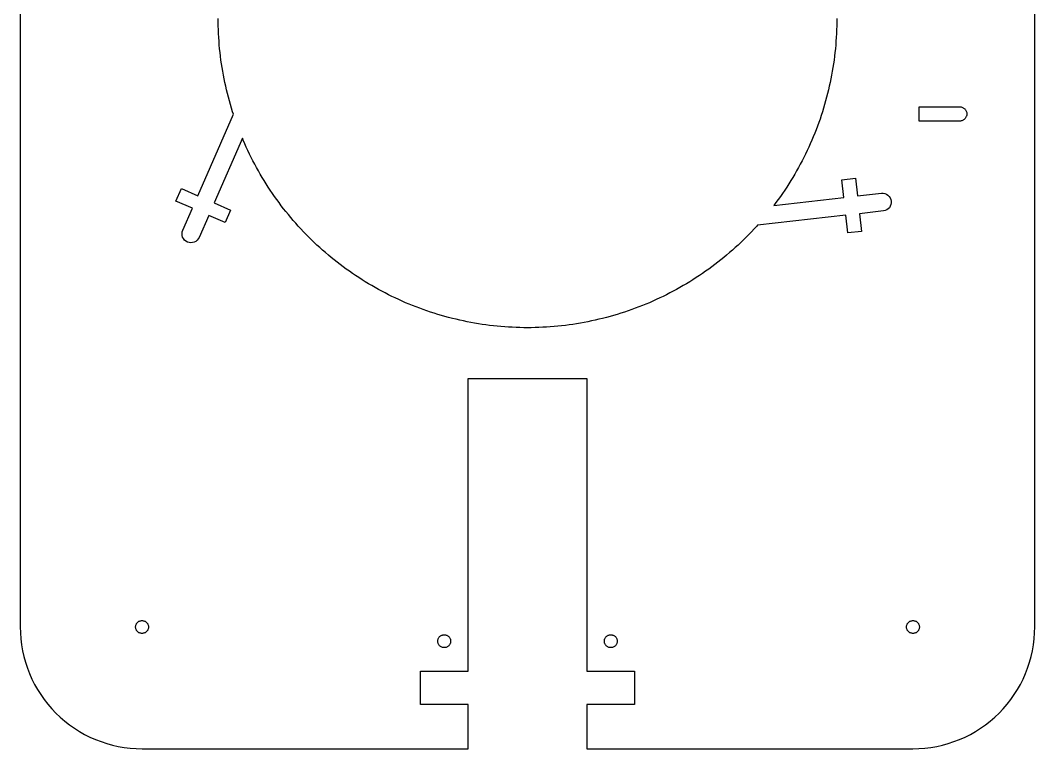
# Model space of a CAD drawing. Header units: metres. Extents: x -125 to 125, y -180 to 180.
# Drawn here: x -125 to 125, y -180 to -0.5 of the extents above; entities that cross this region are included whole.
import ezdxf

# ---------------------------------------------------------------- set-up
doc = ezdxf.new("R2010")
doc.units = ezdxf.units.M

msp = doc.modelspace()

# ---------------------------------------------------------------- linework, layer by layer
for p, q in [((-125, 150), (-125, -150)), ((125, -150), (125, 150)), ((-76.2276, -0.9355), (-76.2333, 0)), ((76.2333, 0), (76.2276, -0.9355)), ((-76.2104, -1.87086), (-76.2276, -0.9355)), ((-76.1817, -2.80594), (-76.2104, -1.87086)), ((76.2104, -1.87086), (76.1817, -2.80594)), ((76.2276, -0.9355), (76.2104, -1.87086)), ((-76.1415, -3.74059), (-76.1817, -2.80594)), ((-76.0899, -4.67468), (-76.1415, -3.74059)), ((-76.0268, -5.60807), (-76.0899, -4.67468)), ((76.0899, -4.67468), (76.0268, -5.60807)), ((76.1415, -3.74059), (76.0899, -4.67468)), ((76.1817, -2.80594), (76.1415, -3.74059)), ((-75.9522, -6.54062), (-76.0268, -5.60807)), ((-75.8662, -7.47217), (-75.9522, -6.54062)), ((-75.7688, -8.40261), (-75.8662, -7.47217)), ((75.8662, -7.47217), (75.7688, -8.40261)), ((75.9522, -6.54062), (75.8662, -7.47217)), ((76.0268, -5.60807), (75.9522, -6.54062)), ((-75.66, -9.33177), (-75.7688, -8.40261)), ((-75.5398, -10.2595), (-75.66, -9.33177)), ((75.66, -9.33177), (75.5398, -10.2595)), ((75.7688, -8.40261), (75.66, -9.33177)), ((-75.4082, -11.1858), (-75.5398, -10.2595)), ((-75.2653, -12.1103), (-75.4082, -11.1858)), ((-75.111, -13.033), (-75.2653, -12.1103)), ((75.2653, -12.1103), (75.111, -13.033)), ((75.4082, -11.1858), (75.2653, -12.1103)), ((75.5398, -10.2595), (75.4082, -11.1858)), ((-74.9454, -13.9537), (-75.111, -13.033)), ((-74.7685, -14.8724), (-74.9454, -13.9537)), ((-74.5804, -15.7888), (-74.7685, -14.8724)), ((74.7685, -14.8724), (74.5804, -15.7888)), ((74.9454, -13.9537), (74.7685, -14.8724)), ((75.111, -13.033), (74.9454, -13.9537)), ((-74.381, -16.7028), (-74.5804, -15.7888)), ((-74.1705, -17.6143), (-74.381, -16.7028)), ((74.381, -16.7028), (74.1705, -17.6143)), ((74.5804, -15.7888), (74.381, -16.7028)), ((-73.9487, -18.5232), (-74.1705, -17.6143)), ((-73.7158, -19.4293), (-73.9487, -18.5232)), ((-73.4719, -20.3324), (-73.7158, -19.4293)), ((73.7158, -19.4293), (73.4719, -20.3324)), ((73.9487, -18.5232), (73.7158, -19.4293)), ((74.1705, -17.6143), (73.9487, -18.5232)), ((-73.2168, -21.2325), (-73.4719, -20.3324)), ((-72.9508, -22.1294), (-73.2168, -21.2325)), ((-72.6737, -23.0229), (-72.9508, -22.1294)), ((72.9508, -22.1294), (72.6737, -23.0229)), ((73.2168, -21.2325), (72.9508, -22.1294)), ((73.4719, -20.3324), (73.2168, -21.2325)), ((96.5169, -25.3002), (96.5169, -21.8002)), ((96.5169, -21.8002), (106.517, -21.8002)), ((106.517, -21.8002), (106.688, -21.8086)), ((106.688, -21.8086), (106.858, -21.8338)), ((106.858, -21.8338), (107.025, -21.8755)), ((107.025, -21.8755), (107.187, -21.9334)), ((107.187, -21.9334), (107.342, -22.0068)), ((107.342, -22.0068), (107.489, -22.0951)), ((107.489, -22.0951), (107.627, -22.1974)), ((107.627, -22.1974), (107.754, -22.3128)), ((107.754, -22.3128), (107.87, -22.44)), ((107.87, -22.44), (107.972, -22.5779)), ((-81.2524, -43.715), (-72.4836, -23.6104)), ((-72.4836, -23.6104), (-72.6737, -23.0229)), ((72.0868, -24.7995), (71.777, -25.6822)), ((72.3857, -23.913), (72.0868, -24.7995)), ((72.6737, -23.0229), (72.3857, -23.913)), ((107.627, -24.903), (107.489, -25.0053)), ((107.754, -24.7876), (107.627, -24.903)), ((107.87, -24.6604), (107.754, -24.7876)), ((107.972, -24.5224), (107.87, -24.6604)), ((107.972, -22.5779), (108.06, -22.7252)), ((108.06, -24.3751), (107.972, -24.5224)), ((108.06, -22.7252), (108.134, -22.8805)), ((108.134, -24.2199), (108.06, -24.3751)), ((108.134, -22.8805), (108.192, -23.0422)), ((108.192, -24.0582), (108.134, -24.2199)), ((108.192, -23.0422), (108.233, -23.2088)), ((108.233, -23.8916), (108.192, -24.0582)), ((108.233, -23.2088), (108.258, -23.3787)), ((108.258, -23.7217), (108.233, -23.8916)), ((108.258, -23.3787), (108.267, -23.5502)), ((108.267, -23.5502), (108.258, -23.7217)), ((71.1252, -27.436), (70.7831, -28.3067)), ((71.4565, -26.5611), (71.1252, -27.436)), ((71.777, -25.6822), (71.4565, -26.5611)), ((106.517, -25.3002), (96.5169, -25.3002)), ((106.688, -25.2918), (106.517, -25.3002)), ((106.858, -25.2666), (106.688, -25.2918)), ((107.025, -25.2248), (106.858, -25.2666)), ((107.187, -25.167), (107.025, -25.2248)), ((107.342, -25.0936), (107.187, -25.167)), ((107.489, -25.0053), (107.342, -25.0936)), ((-70.2728, -29.5474), (-77.2193, -45.474)), ((-70.0671, -30.0353), (-70.2728, -29.5474)), ((70.4304, -29.1732), (70.0671, -30.0353)), ((70.7831, -28.3067), (70.4304, -29.1732)), ((-69.6933, -30.8929), (-70.0671, -30.0353)), ((-69.3089, -31.7458), (-69.6933, -30.8929)), ((-68.9141, -32.5939), (-69.3089, -31.7458)), ((69.3089, -31.7458), (68.9141, -32.5939)), ((69.6933, -30.8929), (69.3089, -31.7458)), ((70.0671, -30.0353), (69.6933, -30.8929)), ((-68.5089, -33.4372), (-68.9141, -32.5939)), ((-68.0935, -34.2754), (-68.5089, -33.4372)), ((-67.6677, -35.1084), (-68.0935, -34.2754)), ((68.0935, -34.2754), (67.6677, -35.1084)), ((68.5089, -33.4372), (68.0935, -34.2754)), ((68.9141, -32.5939), (68.5089, -33.4372)), ((-67.2318, -35.9361), (-67.6677, -35.1084)), ((-66.7857, -36.7585), (-67.2318, -35.9361)), ((-66.3296, -37.5753), (-66.7857, -36.7585)), ((66.7857, -36.7585), (66.3296, -37.5753)), ((67.2318, -35.9361), (66.7857, -36.7585)), ((67.6677, -35.1084), (67.2318, -35.9361)), ((-65.8635, -38.3864), (-66.3296, -37.5753)), ((-65.3875, -39.1918), (-65.8635, -38.3864)), ((-64.9016, -39.9912), (-65.3875, -39.1918)), ((-64.406, -40.7847), (-64.9016, -39.9912)), ((64.9016, -39.9912), (64.406, -40.7847)), ((65.3875, -39.1918), (64.9016, -39.9912)), ((65.8635, -38.3864), (65.3875, -39.1918)), ((66.3296, -37.5753), (65.8635, -38.3864)), ((77.4981, -39.7646), (80.8376, -39.3879)), ((77.9913, -44.1369), (77.4981, -39.7646)), ((80.8376, -39.3879), (81.3307, -43.7602)), ((-86.629, -45.0363), (-85.2854, -41.9559)), ((-85.2854, -41.9559), (-81.2524, -43.715)), ((-63.9007, -41.5719), (-64.406, -40.7847)), ((-63.3857, -42.353), (-63.9007, -41.5719)), ((-62.8612, -43.1276), (-63.3857, -42.353)), ((63.3857, -42.353), (62.8612, -43.1276)), ((63.9007, -41.5719), (63.3857, -42.353)), ((64.406, -40.7847), (63.9007, -41.5719)), ((-62.3272, -43.8958), (-62.8612, -43.1276)), ((-61.7839, -44.6573), (-62.3272, -43.8958)), ((-61.2312, -45.4121), (-61.7839, -44.6573)), ((60.7264, -46.0842), (77.9913, -44.1369)), ((61.7839, -44.6573), (61.2312, -45.4121)), ((62.3272, -43.8958), (61.7839, -44.6573)), ((62.8612, -43.1276), (62.3272, -43.8958)), ((81.3307, -43.7602), (87.2131, -43.0967)), ((87.2131, -43.0967), (87.6443, -43.0906)), ((87.6443, -43.0906), (88.0685, -43.1688)), ((88.0685, -43.1688), (88.4692, -43.3282)), ((88.4692, -43.3282), (88.8312, -43.5627)), ((88.8312, -43.5627), (89.1404, -43.8633)), ((89.1404, -43.8633), (89.3851, -44.2184)), ((89.3851, -44.2184), (89.5557, -44.6145)), ((89.5557, -44.6145), (89.6458, -45.0363)), ((-82.5959, -46.7953), (-86.629, -45.0363)), ((-84.9625, -52.2214), (-82.5959, -46.7953)), ((-77.2193, -45.474), (-73.1862, -47.2331)), ((-73.1862, -47.2331), (-74.5297, -50.3134)), ((-60.6693, -46.1601), (-61.2312, -45.4121)), ((-60.0983, -46.9012), (-60.6693, -46.1601)), ((-59.5182, -47.6351), (-60.0983, -46.9012)), ((61.2312, -45.4121), (60.7264, -46.0842)), ((87.7063, -47.469), (81.8239, -48.1325)), ((88.128, -47.3789), (87.7063, -47.469)), ((88.5241, -47.2082), (88.128, -47.3789)), ((88.8793, -46.9636), (88.5241, -47.2082)), ((89.1799, -46.6543), (88.8793, -46.9636)), ((89.4144, -46.2924), (89.1799, -46.6543)), ((89.5738, -45.8916), (89.4144, -46.2924)), ((89.6519, -45.4675), (89.5738, -45.8916)), ((89.6458, -45.0363), (89.6519, -45.4675)), ((-78.5628, -48.5544), (-80.9294, -53.9804)), ((-74.5297, -50.3134), (-78.5628, -48.5544)), ((-58.9292, -48.3619), (-59.5182, -47.6351)), ((-58.3313, -49.0814), (-58.9292, -48.3619)), ((-57.7246, -49.7935), (-58.3313, -49.0814)), ((-57.1092, -50.4982), (-57.7246, -49.7935)), ((78.4844, -48.5091), (56.6891, -50.9674)), ((78.9776, -52.8814), (78.4844, -48.5091)), ((81.8239, -48.1325), (82.317, -52.5047)), ((-85.0953, -52.6317), (-84.9625, -52.2214)), ((-56.4852, -51.1952), (-57.1092, -50.4982)), ((-55.8527, -51.8845), (-56.4852, -51.1952)), ((-55.2118, -52.566), (-55.8527, -51.8845)), ((55.8527, -51.8845), (55.2118, -52.566)), ((56.4852, -51.1952), (55.8527, -51.8845)), ((56.6891, -50.9674), (56.4852, -51.1952)), ((-85.1456, -53.06), (-85.0953, -52.6317)), ((-85.1113, -53.4899), (-85.1456, -53.06)), ((-84.9938, -53.9049), (-85.1113, -53.4899)), ((-84.7976, -54.2889), (-84.9938, -53.9049)), ((-84.5302, -54.6273), (-84.7976, -54.2889)), ((-84.202, -54.9071), (-84.5302, -54.6273)), ((-83.8255, -55.1174), (-84.202, -54.9071)), ((-81.7579, -54.9525), (-82.142, -55.1487)), ((-81.4195, -54.6852), (-81.7579, -54.9525)), ((-81.1397, -54.3569), (-81.4195, -54.6852)), ((-80.9294, -53.9804), (-81.1397, -54.3569)), ((-54.5625, -53.2395), (-55.2118, -52.566)), ((-53.9051, -53.9051), (-54.5625, -53.2395)), ((-53.2395, -54.5625), (-53.9051, -53.9051)), ((-52.566, -55.2118), (-53.2395, -54.5625)), ((53.2395, -54.5625), (52.566, -55.2118)), ((53.9051, -53.9051), (53.2395, -54.5625)), ((54.5625, -53.2395), (53.9051, -53.9051)), ((55.2118, -52.566), (54.5625, -53.2395)), ((82.317, -52.5047), (78.9776, -52.8814)), ((-83.4152, -55.2503), (-83.8255, -55.1174)), ((-82.9868, -55.3005), (-83.4152, -55.2503)), ((-82.5569, -55.2662), (-82.9868, -55.3005)), ((-82.142, -55.1487), (-82.5569, -55.2662)), ((-51.8845, -55.8527), (-52.566, -55.2118)), ((-51.1952, -56.4852), (-51.8845, -55.8527)), ((-50.4982, -57.1092), (-51.1952, -56.4852)), ((-49.7935, -57.7246), (-50.4982, -57.1092)), ((50.4982, -57.1092), (49.7935, -57.7246)), ((51.1952, -56.4852), (50.4982, -57.1092)), ((51.8845, -55.8527), (51.1952, -56.4852)), ((52.566, -55.2118), (51.8845, -55.8527)), ((-49.0814, -58.3313), (-49.7935, -57.7246)), ((-48.3619, -58.9292), (-49.0814, -58.3313)), ((-47.6351, -59.5182), (-48.3619, -58.9292)), ((-46.9012, -60.0983), (-47.6351, -59.5182)), ((47.6351, -59.5182), (46.9012, -60.0983)), ((48.3619, -58.9292), (47.6351, -59.5182)), ((49.0814, -58.3313), (48.3619, -58.9292)), ((49.7935, -57.7246), (49.0814, -58.3313)), ((-46.1601, -60.6693), (-46.9012, -60.0983)), ((-45.4121, -61.2312), (-46.1601, -60.6693)), ((-44.6573, -61.7839), (-45.4121, -61.2312)), ((-43.8958, -62.3272), (-44.6573, -61.7839)), ((-43.1276, -62.8612), (-43.8958, -62.3272)), ((43.8958, -62.3272), (43.1276, -62.8612)), ((44.6573, -61.7839), (43.8958, -62.3272)), ((45.4121, -61.2312), (44.6573, -61.7839)), ((46.1601, -60.6693), (45.4121, -61.2312)), ((46.9012, -60.0983), (46.1601, -60.6693)), ((-42.353, -63.3857), (-43.1276, -62.8612)), ((-41.5719, -63.9007), (-42.353, -63.3857)), ((-40.7847, -64.406), (-41.5719, -63.9007)), ((-39.9912, -64.9016), (-40.7847, -64.406)), ((-39.1918, -65.3875), (-39.9912, -64.9016)), ((39.9912, -64.9016), (39.1918, -65.3875)), ((40.7847, -64.406), (39.9912, -64.9016)), ((41.5719, -63.9007), (40.7847, -64.406)), ((42.353, -63.3857), (41.5719, -63.9007)), ((43.1276, -62.8612), (42.353, -63.3857)), ((-38.3864, -65.8635), (-39.1918, -65.3875)), ((-37.5753, -66.3296), (-38.3864, -65.8635)), ((-36.7585, -66.7857), (-37.5753, -66.3296)), ((-35.9361, -67.2318), (-36.7585, -66.7857)), ((-35.1084, -67.6677), (-35.9361, -67.2318)), ((35.9361, -67.2318), (35.1084, -67.6677)), ((36.7585, -66.7857), (35.9361, -67.2318)), ((37.5753, -66.3296), (36.7585, -66.7857)), ((38.3864, -65.8635), (37.5753, -66.3296)), ((39.1918, -65.3875), (38.3864, -65.8635)), ((-34.2754, -68.0935), (-35.1084, -67.6677)), ((-33.4372, -68.5089), (-34.2754, -68.0935)), ((-32.5939, -68.9141), (-33.4372, -68.5089)), ((-31.7458, -69.3089), (-32.5939, -68.9141)), ((-30.8929, -69.6933), (-31.7458, -69.3089)), ((-30.0353, -70.0671), (-30.8929, -69.6933)), ((30.8929, -69.6933), (30.0353, -70.0671)), ((31.7458, -69.3089), (30.8929, -69.6933)), ((32.5939, -68.9141), (31.7458, -69.3089)), ((33.4372, -68.5089), (32.5939, -68.9141)), ((34.2754, -68.0935), (33.4372, -68.5089)), ((35.1084, -67.6677), (34.2754, -68.0935)), ((-29.1732, -70.4304), (-30.0353, -70.0671)), ((-28.3067, -70.7831), (-29.1732, -70.4304)), ((-27.436, -71.1252), (-28.3067, -70.7831)), ((-26.5611, -71.4565), (-27.436, -71.1252)), ((-25.6822, -71.777), (-26.5611, -71.4565)), ((-24.7995, -72.0868), (-25.6822, -71.777)), ((-23.913, -72.3857), (-24.7995, -72.0868)), ((-23.0229, -72.6737), (-23.913, -72.3857)), ((23.913, -72.3857), (23.0229, -72.6737)), ((24.7995, -72.0868), (23.913, -72.3857)), ((25.6822, -71.777), (24.7995, -72.0868)), ((26.5611, -71.4565), (25.6822, -71.777)), ((27.436, -71.1252), (26.5611, -71.4565)), ((28.3067, -70.7831), (27.436, -71.1252)), ((29.1732, -70.4304), (28.3067, -70.7831)), ((30.0353, -70.0671), (29.1732, -70.4304)), ((-22.1294, -72.9508), (-23.0229, -72.6737)), ((-21.2325, -73.2168), (-22.1294, -72.9508)), ((-20.3324, -73.4719), (-21.2325, -73.2168)), ((-19.4293, -73.7158), (-20.3324, -73.4719)), ((-18.5232, -73.9487), (-19.4293, -73.7158)), ((-17.6143, -74.1705), (-18.5232, -73.9487)), ((-16.7028, -74.381), (-17.6143, -74.1705)), ((-15.7888, -74.5804), (-16.7028, -74.381)), ((-14.8724, -74.7685), (-15.7888, -74.5804)), ((-13.9537, -74.9454), (-14.8724, -74.7685)), ((-13.033, -75.111), (-13.9537, -74.9454)), ((13.9537, -74.9454), (13.033, -75.111)), ((14.8724, -74.7685), (13.9537, -74.9454)), ((15.7888, -74.5804), (14.8724, -74.7685)), ((16.7028, -74.381), (15.7888, -74.5804)), ((17.6143, -74.1705), (16.7028, -74.381)), ((18.5232, -73.9487), (17.6143, -74.1705)), ((19.4293, -73.7158), (18.5232, -73.9487)), ((20.3324, -73.4719), (19.4293, -73.7158)), ((21.2325, -73.2168), (20.3324, -73.4719)), ((22.1294, -72.9508), (21.2325, -73.2168)), ((23.0229, -72.6737), (22.1294, -72.9508)), ((-12.1103, -75.2653), (-13.033, -75.111)), ((-11.1858, -75.4082), (-12.1103, -75.2653)), ((-10.2595, -75.5398), (-11.1858, -75.4082)), ((-9.33177, -75.66), (-10.2595, -75.5398)), ((-8.40261, -75.7688), (-9.33177, -75.66)), ((-7.47217, -75.8662), (-8.40261, -75.7688)), ((-6.54062, -75.9522), (-7.47217, -75.8662)), ((-5.60807, -76.0268), (-6.54062, -75.9522)), ((-4.67468, -76.0899), (-5.60807, -76.0268)), ((-3.74059, -76.1415), (-4.67468, -76.0899)), ((-2.80594, -76.1817), (-3.74059, -76.1415)), ((-1.87086, -76.2104), (-2.80594, -76.1817)), ((-0.9355, -76.2276), (-1.87086, -76.2104)), ((0, -76.2333), (-0.9355, -76.2276)), ((0.9355, -76.2276), (0, -76.2333)), ((1.87086, -76.2104), (0.9355, -76.2276)), ((2.80594, -76.1817), (1.87086, -76.2104)), ((3.74059, -76.1415), (2.80594, -76.1817)), ((4.67468, -76.0899), (3.74059, -76.1415)), ((5.60807, -76.0268), (4.67468, -76.0899)), ((6.54062, -75.9522), (5.60807, -76.0268)), ((7.47217, -75.8662), (6.54062, -75.9522)), ((8.40261, -75.7688), (7.47217, -75.8662)), ((9.33177, -75.66), (8.40261, -75.7688)), ((10.2595, -75.5398), (9.33177, -75.66)), ((11.1858, -75.4082), (10.2595, -75.5398)), ((12.1103, -75.2653), (11.1858, -75.4082)), ((13.033, -75.111), (12.1103, -75.2653)), ((-14.65, -160.905), (-14.65, -88.7667)), ((-14.65, -88.7667), (14.65, -88.7667)), ((14.65, -88.7667), (14.65, -160.905)), ((-125, -150), (-124.964, -151.472)), ((-96.5875, -150), (-96.5799, -149.844)), ((-96.5799, -150.156), (-96.5875, -150)), ((-96.5799, -149.844), (-96.557, -149.69)), ((-96.557, -149.69), (-96.5191, -149.539)), ((-96.5191, -149.539), (-96.4667, -149.392)), ((-96.4667, -149.392), (-96.4001, -149.252)), ((-96.4001, -149.252), (-96.32, -149.118)), ((-96.32, -149.118), (-96.2272, -148.993)), ((-96.2272, -148.993), (-96.1225, -148.877)), ((-96.1225, -148.877), (-96.0071, -148.773)), ((-96.0071, -148.773), (-95.882, -148.68)), ((-95.882, -148.68), (-95.7483, -148.6)), ((-95.7483, -148.6), (-95.6075, -148.533)), ((-95.6075, -148.533), (-95.4608, -148.481)), ((-95.4608, -148.481), (-95.3097, -148.443)), ((-95.3097, -148.443), (-95.1556, -148.42)), ((-95.1556, -148.42), (-95, -148.413)), ((-95, -148.413), (-94.8444, -148.42)), ((-94.8444, -148.42), (-94.6903, -148.443)), ((-94.6903, -148.443), (-94.5392, -148.481)), ((-94.5392, -148.481), (-94.3925, -148.533)), ((-94.3925, -148.533), (-94.2517, -148.6)), ((-94.2517, -148.6), (-94.118, -148.68)), ((-94.118, -148.68), (-93.9929, -148.773)), ((-93.9929, -148.773), (-93.8775, -148.877)), ((-93.8775, -148.877), (-93.7728, -148.993)), ((-93.7728, -148.993), (-93.68, -149.118)), ((-93.68, -149.118), (-93.6, -149.252)), ((-93.6, -149.252), (-93.5333, -149.392)), ((-93.5333, -149.392), (-93.4809, -149.539)), ((-93.4809, -149.539), (-93.443, -149.69)), ((-93.443, -149.69), (-93.4201, -149.844)), ((-93.4201, -149.844), (-93.4125, -150)), ((-93.4125, -150), (-93.4201, -150.156)), ((93.4125, -150), (93.4201, -149.844)), ((93.4201, -150.156), (93.4125, -150)), ((93.4201, -149.844), (93.443, -149.69)), ((93.443, -149.69), (93.4809, -149.539)), ((93.4809, -149.539), (93.5333, -149.392)), ((93.5333, -149.392), (93.5999, -149.252)), ((93.5999, -149.252), (93.68, -149.118)), ((93.68, -149.118), (93.7728, -148.993)), ((93.7728, -148.993), (93.8775, -148.877)), ((93.8775, -148.877), (93.9929, -148.773)), ((93.9929, -148.773), (94.118, -148.68)), ((94.118, -148.68), (94.2517, -148.6)), ((94.2517, -148.6), (94.3925, -148.533)), ((94.3925, -148.533), (94.5392, -148.481)), ((94.5392, -148.481), (94.6903, -148.443)), ((94.6903, -148.443), (94.8444, -148.42)), ((94.8444, -148.42), (95, -148.413)), ((95, -148.413), (95.1556, -148.42)), ((95.1556, -148.42), (95.3097, -148.443)), ((95.3097, -148.443), (95.4608, -148.481)), ((95.4608, -148.481), (95.6075, -148.533)), ((95.6075, -148.533), (95.7483, -148.6)), ((95.7483, -148.6), (95.882, -148.68)), ((95.882, -148.68), (96.0071, -148.773)), ((96.0071, -148.773), (96.1225, -148.877)), ((96.1225, -148.877), (96.2272, -148.993)), ((96.2272, -148.993), (96.32, -149.118)), ((96.32, -149.118), (96.4, -149.252)), ((96.4, -149.252), (96.4667, -149.392)), ((96.4667, -149.392), (96.5191, -149.539)), ((96.5191, -149.539), (96.557, -149.69)), ((96.557, -149.69), (96.5799, -149.844)), ((96.5799, -149.844), (96.5875, -150)), ((96.5875, -150), (96.5799, -150.156)), ((124.964, -151.472), (125, -150)), ((-124.964, -151.472), (-124.856, -152.941)), ((-96.557, -150.31), (-96.5799, -150.156)), ((-96.5191, -150.461), (-96.557, -150.31)), ((-96.4667, -150.608), (-96.5191, -150.461)), ((-96.4001, -150.748), (-96.4667, -150.608)), ((-96.32, -150.882), (-96.4001, -150.748)), ((-96.2272, -151.007), (-96.32, -150.882)), ((-96.1225, -151.123), (-96.2272, -151.007)), ((-96.0071, -151.227), (-96.1225, -151.123)), ((-95.882, -151.32), (-96.0071, -151.227)), ((-95.7483, -151.4), (-95.882, -151.32)), ((-95.6075, -151.467), (-95.7483, -151.4)), ((-95.4608, -151.519), (-95.6075, -151.467)), ((-95.3097, -151.557), (-95.4608, -151.519)), ((-95.1556, -151.58), (-95.3097, -151.557)), ((-95, -151.588), (-95.1556, -151.58)), ((-94.8444, -151.58), (-95, -151.588)), ((-94.6903, -151.557), (-94.8444, -151.58)), ((-94.5392, -151.519), (-94.6903, -151.557)), ((-94.3925, -151.467), (-94.5392, -151.519)), ((-94.2517, -151.4), (-94.3925, -151.467)), ((-94.118, -151.32), (-94.2517, -151.4)), ((-93.9929, -151.227), (-94.118, -151.32)), ((-93.8775, -151.123), (-93.9929, -151.227)), ((-93.7728, -151.007), (-93.8775, -151.123)), ((-93.68, -150.882), (-93.7728, -151.007)), ((-93.6, -150.748), (-93.68, -150.882)), ((-93.5333, -150.608), (-93.6, -150.748)), ((-93.4809, -150.461), (-93.5333, -150.608)), ((-93.443, -150.31), (-93.4809, -150.461)), ((-93.4201, -150.156), (-93.443, -150.31)), ((-21.845, -152.618), (-21.7522, -152.493)), ((-21.7522, -152.493), (-21.6475, -152.377)), ((-21.6475, -152.377), (-21.5321, -152.273)), ((-21.5321, -152.273), (-21.407, -152.18)), ((-21.407, -152.18), (-21.2733, -152.1)), ((-21.2733, -152.1), (-21.1325, -152.033)), ((-21.1325, -152.033), (-20.9858, -151.981)), ((-20.9858, -151.981), (-20.8347, -151.943)), ((-20.8347, -151.943), (-20.6806, -151.92)), ((-20.6806, -151.92), (-20.525, -151.913)), ((-20.525, -151.913), (-20.3694, -151.92)), ((-20.3694, -151.92), (-20.2153, -151.943)), ((-20.2153, -151.943), (-20.0642, -151.981)), ((-20.0642, -151.981), (-19.9175, -152.033)), ((-19.9175, -152.033), (-19.7767, -152.1)), ((-19.7767, -152.1), (-19.643, -152.18)), ((-19.643, -152.18), (-19.5179, -152.273)), ((-19.5179, -152.273), (-19.4025, -152.377)), ((-19.4025, -152.377), (-19.2978, -152.493)), ((-19.2978, -152.493), (-19.205, -152.618)), ((19.205, -152.618), (19.2978, -152.493)), ((19.2978, -152.493), (19.4025, -152.377)), ((19.4025, -152.377), (19.5179, -152.273)), ((19.5179, -152.273), (19.643, -152.18)), ((19.643, -152.18), (19.7767, -152.1)), ((19.7767, -152.1), (19.9175, -152.033)), ((19.9175, -152.033), (20.0642, -151.981)), ((20.0642, -151.981), (20.2153, -151.943)), ((20.2153, -151.943), (20.3694, -151.92)), ((20.3694, -151.92), (20.3718, -151.92)), ((20.3718, -151.92), (20.525, -151.913)), ((20.525, -151.913), (20.5275, -151.913)), ((20.5275, -151.913), (20.6806, -151.92)), ((20.6806, -151.92), (20.8347, -151.943)), ((20.8347, -151.943), (20.9858, -151.981)), ((20.9858, -151.981), (21.1325, -152.033)), ((21.1325, -152.033), (21.2733, -152.1)), ((21.2733, -152.1), (21.407, -152.18)), ((21.407, -152.18), (21.5321, -152.273)), ((21.5321, -152.273), (21.6475, -152.377)), ((21.6475, -152.377), (21.7522, -152.493)), ((21.7522, -152.493), (21.845, -152.618)), ((93.443, -150.31), (93.4201, -150.156)), ((93.4809, -150.461), (93.443, -150.31)), ((93.5333, -150.608), (93.4809, -150.461)), ((93.5999, -150.748), (93.5333, -150.608)), ((93.68, -150.882), (93.5999, -150.748)), ((93.7728, -151.007), (93.68, -150.882)), ((93.8775, -151.123), (93.7728, -151.007)), ((93.9929, -151.227), (93.8775, -151.123)), ((94.118, -151.32), (93.9929, -151.227)), ((94.2517, -151.4), (94.118, -151.32)), ((94.3925, -151.467), (94.2517, -151.4)), ((94.5392, -151.519), (94.3925, -151.467)), ((94.6903, -151.557), (94.5392, -151.519)), ((94.8444, -151.58), (94.6903, -151.557)), ((95, -151.588), (94.8444, -151.58)), ((95.1556, -151.58), (95, -151.588)), ((95.3097, -151.557), (95.1556, -151.58)), ((95.4608, -151.519), (95.3097, -151.557)), ((95.6075, -151.467), (95.4608, -151.519)), ((95.7483, -151.4), (95.6075, -151.467)), ((95.882, -151.32), (95.7483, -151.4)), ((96.0071, -151.227), (95.882, -151.32)), ((96.1225, -151.123), (96.0071, -151.227)), ((96.2272, -151.007), (96.1225, -151.123)), ((96.32, -150.882), (96.2272, -151.007)), ((96.4, -150.748), (96.32, -150.882)), ((96.4667, -150.608), (96.4, -150.748)), ((96.5191, -150.461), (96.4667, -150.608)), ((96.557, -150.31), (96.5191, -150.461)), ((96.5799, -150.156), (96.557, -150.31)), ((124.856, -152.941), (124.964, -151.472)), ((-124.856, -152.941), (-124.675, -154.402)), ((-124.675, -154.402), (-124.424, -155.853)), ((-22.1125, -153.5), (-22.1049, -153.344)), ((-22.1049, -153.656), (-22.1125, -153.5)), ((-22.1049, -153.344), (-22.082, -153.19)), ((-22.082, -153.81), (-22.1049, -153.656)), ((-22.082, -153.19), (-22.0441, -153.039)), ((-22.0441, -153.961), (-22.082, -153.81)), ((-22.0441, -153.039), (-21.9917, -152.892)), ((-21.9917, -154.108), (-22.0441, -153.961)), ((-21.9917, -152.892), (-21.925, -152.752)), ((-21.925, -154.248), (-21.9917, -154.108)), ((-21.925, -152.752), (-21.845, -152.618)), ((-21.845, -154.382), (-21.925, -154.248)), ((-21.7522, -154.507), (-21.845, -154.382)), ((-21.6475, -154.623), (-21.7522, -154.507)), ((-21.5321, -154.727), (-21.6475, -154.623)), ((-21.407, -154.82), (-21.5321, -154.727)), ((-21.2733, -154.9), (-21.407, -154.82)), ((-21.1325, -154.967), (-21.2733, -154.9)), ((-20.9858, -155.019), (-21.1325, -154.967)), ((-19.9175, -154.967), (-20.0642, -155.019)), ((-19.7767, -154.9), (-19.9175, -154.967)), ((-19.643, -154.82), (-19.7767, -154.9)), ((-19.5179, -154.727), (-19.643, -154.82)), ((-19.4025, -154.623), (-19.5179, -154.727)), ((-19.2978, -154.507), (-19.4025, -154.623)), ((-19.205, -154.382), (-19.2978, -154.507)), ((-19.205, -152.618), (-19.1249, -152.752)), ((-19.1249, -154.248), (-19.205, -154.382)), ((-19.1249, -152.752), (-19.0583, -152.892)), ((-19.0583, -154.108), (-19.1249, -154.248)), ((-19.0583, -152.892), (-19.0059, -153.039)), ((-19.0059, -153.961), (-19.0583, -154.108)), ((-19.0059, -153.039), (-18.968, -153.19)), ((-18.968, -153.81), (-19.0059, -153.961)), ((-18.968, -153.19), (-18.9451, -153.344)), ((-18.9451, -153.656), (-18.968, -153.81)), ((-18.9451, -153.344), (-18.9375, -153.5)), ((-18.9375, -153.5), (-18.9451, -153.656)), ((18.9375, -153.5), (18.9451, -153.344)), ((18.9451, -153.656), (18.9375, -153.5)), ((18.9451, -153.344), (18.968, -153.19)), ((18.968, -153.81), (18.9451, -153.656)), ((18.968, -153.19), (19.0059, -153.039)), ((19.0059, -153.961), (18.968, -153.81)), ((19.0059, -153.039), (19.0583, -152.892)), ((19.0583, -154.108), (19.0059, -153.961)), ((19.0583, -152.892), (19.125, -152.752)), ((19.125, -154.248), (19.0583, -154.108)), ((19.125, -152.752), (19.205, -152.618)), ((19.205, -154.382), (19.125, -154.248)), ((19.2978, -154.507), (19.205, -154.382)), ((19.4025, -154.623), (19.2978, -154.507)), ((19.5179, -154.727), (19.4025, -154.623)), ((19.643, -154.82), (19.5179, -154.727)), ((19.7767, -154.9), (19.643, -154.82)), ((19.9175, -154.967), (19.7767, -154.9)), ((20.0642, -155.019), (19.9175, -154.967)), ((21.1325, -154.967), (20.9858, -155.019)), ((21.2733, -154.9), (21.1325, -154.967)), ((21.407, -154.82), (21.2733, -154.9)), ((21.5321, -154.727), (21.407, -154.82)), ((21.6475, -154.623), (21.5321, -154.727)), ((21.7522, -154.507), (21.6475, -154.623)), ((21.845, -154.382), (21.7522, -154.507)), ((21.845, -152.618), (21.9251, -152.752)), ((21.9251, -154.248), (21.845, -154.382)), ((21.9251, -152.752), (21.9917, -152.892)), ((21.9917, -154.108), (21.9251, -154.248)), ((21.9917, -152.892), (22.0441, -153.039)), ((22.0441, -153.961), (21.9917, -154.108)), ((22.0441, -153.039), (22.082, -153.19)), ((22.082, -153.81), (22.0441, -153.961)), ((22.082, -153.19), (22.1049, -153.344)), ((22.1049, -153.656), (22.082, -153.81)), ((22.1049, -153.344), (22.1125, -153.5)), ((22.1125, -153.5), (22.1049, -153.656)), ((124.424, -155.853), (124.675, -154.402)), ((124.675, -154.402), (124.856, -152.941)), ((-124.424, -155.853), (-124.101, -157.289)), ((-124.101, -157.289), (-123.708, -158.709)), ((-20.8347, -155.057), (-20.9858, -155.019)), ((-20.6806, -155.08), (-20.8347, -155.057)), ((-20.525, -155.088), (-20.6806, -155.08)), ((-20.3694, -155.08), (-20.525, -155.088)), ((-20.2153, -155.057), (-20.3694, -155.08)), ((-20.0642, -155.019), (-20.2153, -155.057)), ((20.2153, -155.057), (20.0642, -155.019)), ((20.3694, -155.08), (20.2153, -155.057)), ((20.3718, -155.08), (20.3694, -155.08)), ((20.525, -155.088), (20.3718, -155.08)), ((20.5275, -155.087), (20.525, -155.088)), ((20.6806, -155.08), (20.5275, -155.087)), ((20.8347, -155.057), (20.6806, -155.08)), ((20.9858, -155.019), (20.8347, -155.057)), ((123.708, -158.709), (124.101, -157.289)), ((124.101, -157.289), (124.424, -155.853)), ((-123.708, -158.709), (-123.246, -160.107)), ((123.246, -160.107), (123.708, -158.709)), ((-123.246, -160.107), (-122.716, -161.481)), ((-122.716, -161.481), (-122.12, -162.827)), ((-26.4, -169.095), (-26.4, -160.905)), ((-26.4, -160.905), (-14.65, -160.905)), ((14.65, -160.905), (26.4, -160.905)), ((26.4, -160.905), (26.4, -169.095)), ((122.12, -162.827), (122.716, -161.481)), ((122.716, -161.481), (123.246, -160.107)), ((-122.12, -162.827), (-121.458, -164.142)), ((-121.458, -164.142), (-120.732, -165.423)), ((120.732, -165.423), (121.458, -164.142)), ((121.458, -164.142), (122.12, -162.827)), ((-120.732, -165.423), (-119.944, -166.667)), ((-119.944, -166.667), (-119.096, -167.871)), ((119.096, -167.871), (119.944, -166.667)), ((119.944, -166.667), (120.732, -165.423)), ((-119.096, -167.871), (-118.19, -169.032)), ((-118.19, -169.032), (-117.229, -170.147)), ((-14.65, -169.095), (-26.4, -169.095)), ((-14.65, -180), (-14.65, -169.095)), ((26.4, -169.095), (14.65, -169.095)), ((14.65, -169.095), (14.65, -180)), ((117.229, -170.147), (118.19, -169.032)), ((118.19, -169.032), (119.096, -167.871)), ((-117.229, -170.147), (-116.213, -171.213)), ((-116.213, -171.213), (-115.147, -172.229)), ((-115.147, -172.229), (-114.032, -173.19)), ((114.032, -173.19), (115.147, -172.229)), ((115.147, -172.229), (116.213, -171.213)), ((116.213, -171.213), (117.229, -170.147)), ((-114.032, -173.19), (-112.871, -174.096)), ((-112.871, -174.096), (-111.667, -174.944)), ((-111.667, -174.944), (-110.423, -175.732)), ((110.423, -175.732), (111.667, -174.944)), ((111.667, -174.944), (112.871, -174.096)), ((112.871, -174.096), (114.032, -173.19)), ((-110.423, -175.732), (-109.142, -176.458)), ((-109.142, -176.458), (-107.827, -177.12)), ((-107.827, -177.12), (-106.481, -177.716)), ((106.481, -177.716), (107.827, -177.12)), ((107.827, -177.12), (109.142, -176.458)), ((109.142, -176.458), (110.423, -175.732)), ((-106.481, -177.716), (-105.107, -178.246)), ((-105.107, -178.246), (-103.709, -178.708)), ((-103.709, -178.708), (-102.289, -179.101)), ((-102.289, -179.101), (-100.853, -179.424)), ((-100.853, -179.424), (-99.4019, -179.675)), ((-99.4019, -179.675), (-97.9405, -179.856)), ((-97.9405, -179.856), (-96.472, -179.964)), ((-96.472, -179.964), (-95, -180)), ((-95, -180), (-95, -180)), ((-95, -180), (-95, -180)), ((-95, -180), (-14.65, -180)), ((14.65, -180), (95, -180)), ((95, -180), (96.472, -179.964)), ((96.472, -179.964), (97.9405, -179.856)), ((97.9405, -179.856), (99.4019, -179.675)), ((99.4019, -179.675), (100.853, -179.424)), ((100.853, -179.424), (102.289, -179.101)), ((102.289, -179.101), (103.709, -178.708)), ((103.709, -178.708), (105.107, -178.246)), ((105.107, -178.246), (106.481, -177.716))]:
    msp.add_line(p, q)

doc.saveas('drawing.dxf')
